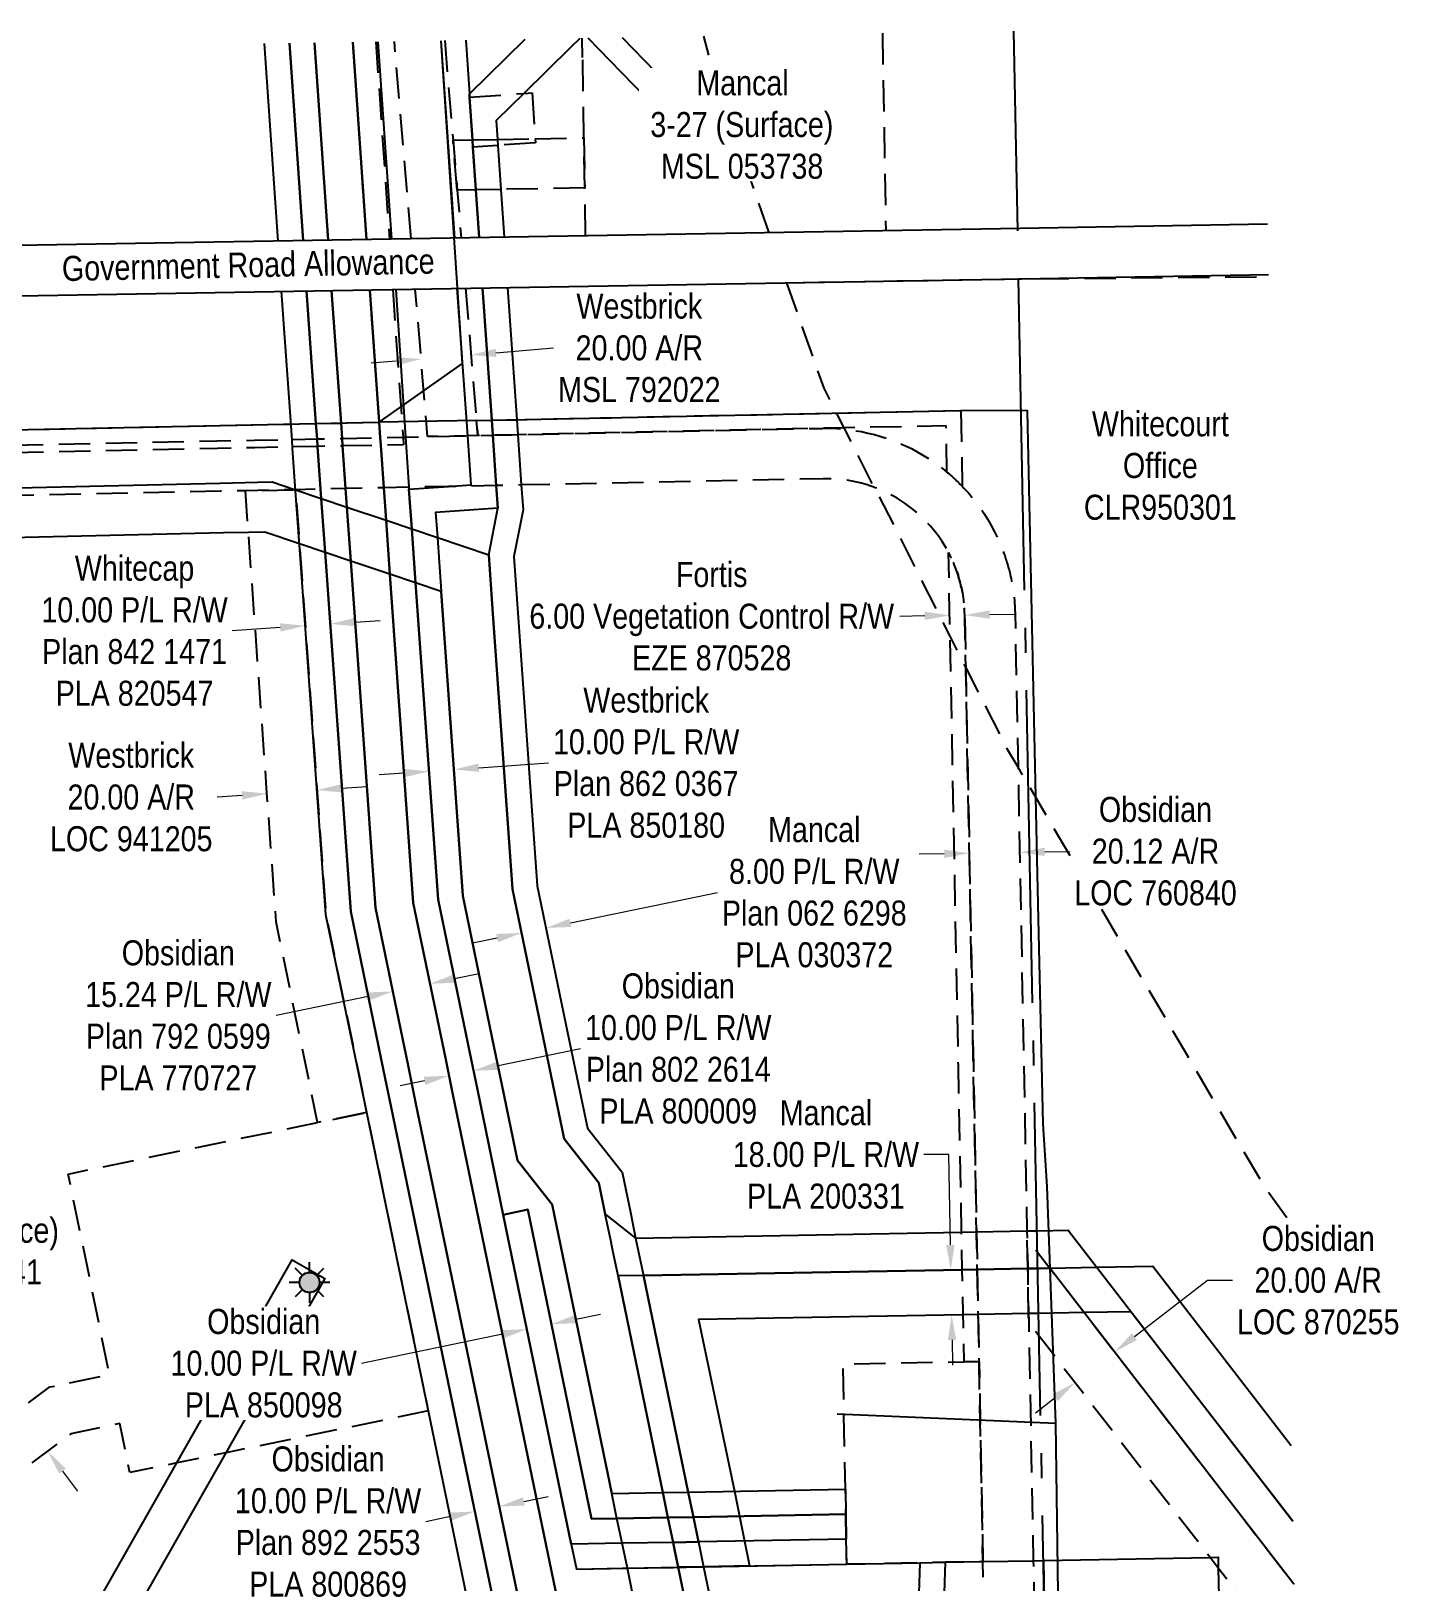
# Model space of a CAD drawing. Extents: x 583854 to 591751, y 5898015 to 5905299.
# Drawn here: x 588237 to 588785, y 5900444 to 5901064 of the extents above; entities that cross this region are included whole.
import ezdxf
from ezdxf.enums import TextEntityAlignment as Align

# ---------------------------------------------------------------- set-up
doc = ezdxf.new("R2010")
doc.units = 0
doc.header["$LTSCALE"] = 5
doc.header["$PDSIZE"] = 0.5
for name, pattern in [('foc-ACCESSROAD', [3.75, 2.5, -1.25]), ('foc-FLOWLINE', [3.75, 2.5, -1.25]), ('foc-QUARTERLINE', [33, 25, -3, 2, -3])]:
    doc.linetypes.add(name, pattern=pattern)
doc.layers.get('Defpoints').update_dxf_attribs({"color": 9})
for name, color, linetype in [('AS-POWER', 104, 'foc-POWER'), ('C-AR', 13, 'foc-ACCESSROAD'), ('C-RW', 13, 'Continuous'), ('F-AR', 190, 'foc-ACCESSROAD'), ('F-EZE', 190, 'foc-FLOWLINE'), ('F-RW', 190, 'Continuous'), ('F-WS', 190, 'foc-ACCESSROAD'), ('F-WS-S', 8, 'Continuous'), ('L-QSEC', 8, 'foc-QUARTERLINE'), ('L-ROAD-T', 7, 'Continuous'), ('L-SEC', 7, 'Continuous'), ('PLA', 7, 'Continuous')]:
    doc.layers.add(name, color=color, linetype=linetype)
for name, color, linetype, lineweight in [('C-AR-T', 13, 'Continuous', 9), ('C-RW-T', 13, 'Continuous', 9), ('F-AR-T', 190, 'Continuous', 9), ('F-EZE-T', 190, 'Continuous', 9), ('F-RW-T', 190, 'Continuous', 9), ('F-WS-T', 190, 'Continuous', 9)]:
    doc.layers.add(name, color=color, linetype=linetype, lineweight=lineweight)
doc.styles.add('175L', font='ARIALN.TTF', dxfattribs={"height": 20})
doc.styles.add('80CG', font='ARIALN.TTF', dxfattribs={"height": 10})
doc.styles.add('80L', font='ARIALN.TTF', dxfattribs={"height": 10})
doc.styles.add('foc-LtypeFont', font='ARIALN.TTF', dxfattribs={"height": 7.35})
doc.linetypes.add('foc-POWER', pattern='A,6,-1,["P",foc-LtypeFont,S=0.2,R=0,X=-0.625,Y=-0.75],-1.24,4', length=12.24)
doc.linetypes.add('foc-POWER-NOLINE', pattern='A,0,-4,["P",foc-LtypeFont,S=0.2,R=0,X=-0.625,Y=-0.75],-8.24', length=12.24)
doc.dimstyles.new('Compass 5 000', dxfattribs={"dimscale": 5, "dimtxt": 9, "dimasz": 2, "dimexe": 0.2, "dimexo": 0.0625, "dimgap": 0.5, "dimtad": 0, "dimtih": 1, "dimtoh": 1, "dimzin": 0, "dimdsep": 46, "dimtxsty": '80CG', "dimcen": 0.1, "dimse1": 1, "dimse2": 1, "dimclrd": 256, "dimclrt": 256, "dimaunit": 1, "dimadec": 4, "dimazin": 0, "dimtfac": 0.06, "dimtofl": 0, "dimtmove": 0, "dimatfit": 1, "dimfxl": 0.2, "dimtolj": 1, "dimtzin": 0, "dimlwd": -1, "dimarcsym": 0})

# ---------------------------------------------------------------- blocks, each defined once
blk = doc.blocks.new('*D424')
at = {"layer": 'C-AR-T', "transparency": 16777216}
for p, q in [((588601.96, 5900734.64), (588591.97, 5900734.45)), ((588642.09, 5900735.41), (588652.09, 5900735.61))]:
    blk.add_line(p, q, dxfattribs=at)
for points in [[(588601.93, 5900736.31), (588602, 5900732.98), (588611.96, 5900734.84)], [(588642.06, 5900737.08), (588642.12, 5900733.75), (588632.09, 5900735.22)]]:
    blk.add_solid(points, dxfattribs=at)
at = {"layer": 'Defpoints', "color": 0, "transparency": 16777216}
for p in [(588611.95, 5900735.6), (588611.96, 5900734.84), (588632.07, 5900735.98)]:
    blk.add_point(p, dxfattribs=at)
at = {"layer": 'C-AR-T', "transparency": 16777216, "insert": (588686.38, 5900735.61), "char_height": 10, "attachment_point": 5, "style": '80CG', "bg_fill": 3, "box_fill_scale": 1.1, "bg_fill_color": 256, "bg_fill_true_color": 13158600, "bg_fill_transparency": 0}
blk.add_mtext('\\A1;Obsidian\\P20.12 A/R\\PLOC 760840', dxfattribs=at)
blk = doc.blocks.new('*D425')
at = {"layer": 'C-AR-T', "transparency": 16777216}
for p, q in [((588677.96, 5900541.62), (588707.11, 5900564.13)), ((588707.11, 5900564.13), (588717.11, 5900564.13)), ((588646.29, 5900517.16), (588638.38, 5900511.05))]:
    blk.add_line(p, q, dxfattribs=at)
for points in [[(588676.94, 5900542.93), (588678.98, 5900540.3), (588670.04, 5900535.5)], [(588645.27, 5900518.48), (588647.31, 5900515.84), (588654.21, 5900523.27)]]:
    blk.add_solid(points, dxfattribs=at)
at = {"layer": 'Defpoints', "color": 0, "transparency": 16777216}
for p in [(588668.99, 5900536.87), (588670.04, 5900535.5), (588653.15, 5900524.64)]:
    blk.add_point(p, dxfattribs=at)
at = {"layer": 'C-AR-T', "transparency": 16777216, "insert": (588751.44, 5900564.13), "char_height": 10, "attachment_point": 5, "style": '80CG', "bg_fill": 3, "box_fill_scale": 1.1, "bg_fill_color": 256, "bg_fill_true_color": 13158600, "bg_fill_transparency": 0}
blk.add_mtext('\\A1;Obsidian\\P20.00 A/R\\PLOC 870255', dxfattribs=at)
blk = doc.blocks.new('*D434')
at = {"layer": 'C-RW-T', "transparency": 16777216}
for p, q in [((588406.17, 5900684.72), (588415.97, 5900686.74)), ((588371.68, 5900677.59), (588334.83, 5900669.97))]:
    blk.add_line(p, q, dxfattribs=at)
for points in [[(588405.83, 5900686.35), (588406.51, 5900683.08), (588396.38, 5900682.69)], [(588371.34, 5900679.22), (588372.01, 5900675.96), (588381.47, 5900679.61)]]:
    blk.add_solid(points, dxfattribs=at)
at = {"layer": 'Defpoints', "color": 0, "transparency": 16777216}
for p in [(588381.47, 5900679.61), (588397.13, 5900679.05), (588382.22, 5900675.97)]:
    blk.add_point(p, dxfattribs=at)
at = {"layer": 'C-RW-T', "transparency": 16777216, "insert": (588295.75, 5900669.97), "char_height": 10, "attachment_point": 5, "style": '80CG'}
blk.add_mtext('\\A1;Obsidian\\P15.24 P/L R/W\\PPlan 792 0599\\PPLA 770727', dxfattribs=at)
blk = doc.blocks.new('*D435')
at = {"layer": 'C-RW-T', "transparency": 16777216}
for p, q in [((588423.55, 5900649.94), (588456.52, 5900656.75)), ((588394.18, 5900643.88), (588384.39, 5900641.86))]:
    blk.add_line(p, q, dxfattribs=at)
for points in [[(588423.21, 5900651.58), (588423.89, 5900648.31), (588413.76, 5900647.92)], [(588393.85, 5900645.51), (588394.52, 5900642.25), (588403.98, 5900645.9)]]:
    blk.add_solid(points, dxfattribs=at)
at = {"layer": 'Defpoints', "color": 0, "transparency": 16777216}
for p in [(588399.41, 5900668.03), (588409.19, 5900670.05), (588413.76, 5900647.92)]:
    blk.add_point(p, dxfattribs=at)
at = {"layer": 'C-RW-T', "transparency": 16777216, "insert": (588495.61, 5900656.75), "char_height": 10, "attachment_point": 5, "style": '80CG'}
blk.add_mtext('\\A1;Obsidian\\P10.00 P/L R/W\\PPlan 802 2614\\PPLA 800009', dxfattribs=at)
blk = doc.blocks.new('*D437')
at = {"layer": 'C-RW-T', "transparency": 16777216}
for p, q in [((588433.82, 5900475.73), (588443.61, 5900477.76)), ((588404.51, 5900469.67), (588394.71, 5900467.64))]:
    blk.add_line(p, q, dxfattribs=at)
for points in [[(588433.48, 5900477.37), (588434.16, 5900474.1), (588424.03, 5900473.71)], [(588404.17, 5900471.3), (588404.84, 5900468.04), (588414.3, 5900471.69)]]:
    blk.add_solid(points, dxfattribs=at)
at = {"layer": 'Defpoints', "color": 0, "transparency": 16777216}
for p in [(588409.36, 5900495.55), (588419.09, 5900497.56), (588414.3, 5900471.69)]:
    blk.add_point(p, dxfattribs=at)
at = {"layer": 'C-RW-T', "transparency": 16777216, "insert": (588355.63, 5900467.64), "char_height": 10, "attachment_point": 5, "style": '80CG'}
blk.add_mtext('\\A1;Obsidian\\P10.00 P/L R/W\\PPlan 892 2553^JPLA 800869', dxfattribs=at)
blk = doc.blocks.new('*D439')
at = {"layer": 'C-RW-T', "transparency": 16777216}
for p, q in [((588454.67, 5900548.64), (588464.47, 5900550.66)), ((588425.3, 5900542.57), (588368.97, 5900530.94))]:
    blk.add_line(p, q, dxfattribs=at)
for points in [[(588454.34, 5900550.27), (588455.01, 5900547.01), (588444.88, 5900546.62)], [(588424.96, 5900544.21), (588425.64, 5900540.94), (588435.09, 5900544.6)]]:
    blk.add_solid(points, dxfattribs=at)
at = {"layer": 'Defpoints', "color": 0, "transparency": 16777216}
for p in [(588430.21, 5900568.23), (588440, 5900570.25), (588435.09, 5900544.6)]:
    blk.add_point(p, dxfattribs=at)
at = {"layer": 'C-RW-T', "transparency": 16777216, "insert": (588329.88, 5900530.94), "char_height": 10, "attachment_point": 5, "style": '80CG', "bg_fill": 3, "box_fill_scale": 1.1, "bg_fill_color": 256, "bg_fill_true_color": 13158600, "bg_fill_transparency": 0}
blk.add_mtext('\\A1;Obsidian\\P10.00 P/L R/W\\PPLA 850098', dxfattribs=at)
blk = doc.blocks.new('*D450')
at = {"layer": 'Defpoints', "color": 0, "transparency": 16777216}
for p in [(588351.16, 5900760.43), (588331.2, 5900759.01), (588331.22, 5900758.68)]:
    blk.add_point(p, dxfattribs=at)
at = {"layer": 'F-AR-T', "transparency": 16777216}
for p, q in [((588361.15, 5900760.81), (588371.13, 5900761.52)), ((588321.25, 5900757.97), (588311.27, 5900757.26))]:
    blk.add_line(p, q, dxfattribs=at)
for points in [[(588321.13, 5900759.63), (588321.37, 5900756.31), (588331.22, 5900758.68)], [(588361.04, 5900762.48), (588361.27, 5900759.15), (588351.18, 5900760.1)]]:
    blk.add_solid(points, dxfattribs=at)
at = {"layer": 'F-AR-T', "transparency": 16777216, "insert": (588276.94, 5900757.26), "char_height": 10, "attachment_point": 5, "style": '80CG'}
blk.add_mtext('\\A1;Westbrick\\P20.00 A/R\\PLOC 941205', dxfattribs=at)
blk = doc.blocks.new('*D451')
at = {"layer": 'Defpoints', "color": 0, "transparency": 16777216}
for p in [(588412.77, 5900934.04), (588413.88, 5900920.75), (588393.94, 5900919.07)]:
    blk.add_point(p, dxfattribs=at)
at = {"layer": 'F-AR-T', "transparency": 16777216}
for p, q in [((588422.73, 5900934.88), (588445.79, 5900936.82)), ((588382.86, 5900931.53), (588372.9, 5900930.69))]:
    blk.add_line(p, q, dxfattribs=at)
for points in [[(588382.72, 5900933.19), (588383, 5900929.87), (588392.83, 5900932.37)], [(588422.59, 5900936.54), (588422.87, 5900933.22), (588412.77, 5900934.04)]]:
    blk.add_solid(points, dxfattribs=at)
at = {"layer": 'F-AR-T', "transparency": 16777216, "insert": (588480.05, 5900936.82), "char_height": 10, "attachment_point": 5, "style": '80CG'}
blk.add_mtext('\\A1;Westbrick\\P20.00 A/R\\PMSL 792022', dxfattribs=at)
blk = doc.blocks.new('*D452')
at = {"layer": 'Defpoints', "color": 0, "transparency": 16777216}
for p in [(588231.52, 5900511.94), (588224.04, 5900506.37), (588235.99, 5900490.32)]:
    blk.add_point(p, dxfattribs=at)
at = {"layer": 'F-AR-T', "transparency": 16777216}
for p, q in [((588216.01, 5900532.77), (588206.01, 5900532.77)), ((588225.54, 5900519.96), (588216.01, 5900532.77)), ((588249.44, 5900487.87), (588255.41, 5900479.84))]:
    blk.add_line(p, q, dxfattribs=at)
for points in [[(588226.88, 5900520.95), (588224.21, 5900518.96), (588231.52, 5900511.94)], [(588250.77, 5900488.86), (588248.1, 5900486.87), (588243.47, 5900495.89)]]:
    blk.add_solid(points, dxfattribs=at)
at = {"layer": 'F-AR-T', "transparency": 16777216, "insert": (588172.51, 5900532.77), "char_height": 10, "attachment_point": 5, "style": '80CG'}
blk.add_mtext('\\A1;Westbrick\\P20.00 A/R\\PMSL 841941', dxfattribs=at)
blk = doc.blocks.new('*D459')
at = {"layer": 'Defpoints', "color": 0, "transparency": 16777216}
for p in [(588604.13, 5900829.94), (588604.77, 5900796.39), (588610.78, 5900796.5)]:
    blk.add_point(p, dxfattribs=at)
at = {"layer": 'F-EZE-T', "transparency": 16777216}
for p, q in [((588594.13, 5900829.75), (588584.13, 5900829.55)), ((588620.13, 5900830.25), (588630.13, 5900830.44))]:
    blk.add_line(p, q, dxfattribs=at)
for points in [[(588594.1, 5900831.41), (588594.16, 5900828.08), (588604.13, 5900829.94)], [(588620.1, 5900831.91), (588620.16, 5900828.58), (588610.13, 5900830.05)]]:
    blk.add_solid(points, dxfattribs=at)
at = {"layer": 'F-EZE-T', "transparency": 16777216, "insert": (588508.98, 5900829.55), "char_height": 10, "attachment_point": 5, "style": '80CG'}
blk.add_mtext('\\A1;Fortis\\P6.00 Vegetation Control R/W\\PEZE 870528', dxfattribs=at)
blk = doc.blocks.new('*D480')
at = {"layer": 'Defpoints', "color": 0, "transparency": 16777216}
for p in [(588591.72, 5900568.05), (588604.56, 5900568.28), (588592.05, 5900550.04)]:
    blk.add_point(p, dxfattribs=at)
at = {"layer": 'F-RW-T', "transparency": 16777216}
for p, q in [((588603.73, 5900614.4), (588593.73, 5900614.4)), ((588604.38, 5900578.28), (588603.73, 5900614.4)), ((588605.06, 5900540.28), (588605.24, 5900530.28))]:
    blk.add_line(p, q, dxfattribs=at)
for points in [[(588606.05, 5900578.31), (588602.71, 5900578.25), (588604.56, 5900568.28)], [(588606.73, 5900540.31), (588603.4, 5900540.25), (588604.88, 5900550.28)]]:
    blk.add_solid(points, dxfattribs=at)
at = {"layer": 'F-RW-T', "transparency": 16777216, "insert": (588554.64, 5900614.4), "char_height": 10, "attachment_point": 5, "style": '80CG'}
blk.add_mtext('\\A1;Mancal\\P18.00 P/L R/W\\PPLA 200331', dxfattribs=at)
blk = doc.blocks.new('*D481')
at = {"layer": 'Defpoints', "color": 0, "transparency": 16777216}
for p in [(588346.5, 5900825.81), (588347.31, 5900814.33), (588357.28, 5900815.04)]:
    blk.add_point(p, dxfattribs=at)
at = {"layer": 'F-RW-T', "transparency": 16777216}
for p, q in [((588366.44, 5900827.23), (588376.41, 5900827.94)), ((588336.52, 5900825.1), (588317.34, 5900823.73))]:
    blk.add_line(p, q, dxfattribs=at)
for points in [[(588366.32, 5900828.89), (588366.56, 5900825.57), (588356.47, 5900826.52)], [(588336.4, 5900826.76), (588336.64, 5900823.44), (588346.5, 5900825.81)]]:
    blk.add_solid(points, dxfattribs=at)
at = {"layer": 'F-RW-T', "transparency": 16777216, "insert": (588278.26, 5900823.73), "char_height": 10, "attachment_point": 5, "style": '80CG'}
blk.add_mtext('\\A1;Whitecap\\P10.00 P/L R/W\\PPlan 842 1471\\PPLA 820547', dxfattribs=at)
blk = doc.blocks.new('*D482')
at = {"layer": 'Defpoints', "color": 0, "transparency": 16777216}
for p in [(588442.71, 5900704.99), (588433.41, 5900700.98), (588443.13, 5900702.99)]:
    blk.add_point(p, dxfattribs=at)
at = {"layer": 'F-RW-T', "transparency": 16777216}
for p, q in [((588452.5, 5900707.03), (588511.24, 5900719.21)), ((588423.21, 5900700.95), (588413.42, 5900698.91))]:
    blk.add_line(p, q, dxfattribs=at)
for points in [[(588452.17, 5900708.66), (588452.84, 5900705.39), (588442.71, 5900704.99)], [(588422.87, 5900702.58), (588423.55, 5900699.31), (588433, 5900702.98)]]:
    blk.add_solid(points, dxfattribs=at)
at = {"layer": 'F-RW-T', "transparency": 16777216, "insert": (588549.98, 5900719.21), "char_height": 10, "attachment_point": 5, "style": '80CG'}
blk.add_mtext('\\A1;Mancal\\P8.00 P/L R/W\\PPlan 062 6298\\PPLA 030372', dxfattribs=at)
blk = doc.blocks.new('*D483')
at = {"layer": 'Defpoints', "color": 0, "transparency": 16777216}
for p in [(588405.93, 5900768.31), (588396.66, 5900757.86), (588406.63, 5900758.57)]:
    blk.add_point(p, dxfattribs=at)
at = {"layer": 'F-RW-T', "transparency": 16777216}
for p, q in [((588385.99, 5900766.89), (588376.02, 5900766.17)), ((588415.91, 5900769.02), (588443.7, 5900771.01))]:
    blk.add_line(p, q, dxfattribs=at)
for points in [[(588385.87, 5900768.55), (588386.11, 5900765.22), (588395.96, 5900767.6)], [(588415.79, 5900770.69), (588416.03, 5900767.36), (588405.93, 5900768.31)]]:
    blk.add_solid(points, dxfattribs=at)
at = {"layer": 'F-RW-T', "transparency": 16777216, "insert": (588482.78, 5900771.01), "char_height": 10, "attachment_point": 5, "style": '80CG'}
blk.add_mtext('\\A1;Westbrick\\P10.00 P/L R/W\\PPlan 862 0367\\PPLA 850180', dxfattribs=at)
blk = doc.blocks.new('GAS')
h = blk.add_hatch(color=255)
h.dxf.hatch_style = 1
edge = h.paths.add_edge_path()
edge.add_arc((0, 0), 0.9, 0, 360)
for p, q in [((0, 0.81), (0, 1.62)), ((-0.81, 0), (-1.62, 0)), ((-0.57, 0.57), (-1.14, 1.14)), ((0.57, 0.57), (1.14, 1.14)), ((1.62, 0), (0.81, 0)), ((-0.57, -0.57), (-1.14, -1.14)), ((0, -0.81), (0, -1.62)), ((1.14, -1.14), (0.57, -0.57))]:
    blk.add_line(p, q)
blk.add_circle((0, 0), 0.8)

msp = doc.modelspace()

# ---------------------------------------------------------------- linework, layer by layer
at = {"layer": 'AS-POWER', "flags": 128}
for points in [[(588414.97, 5900907.827), (588376.033, 5900907.111), (588409.399, 5900930.675), (588400.81, 5901059.663)], [(588647.644, 5900429.398), (588646.526, 5900507.016), (588643.066, 5900601.595), (588641.495, 5900626.713), (588639.411, 5900720.365), (588635.242, 5900911.746), (588608.556, 5900911.862)], [(588559.195, 5900510.784), (588646.526, 5900507.016)]]:
    msp.add_lwpolyline(points, dxfattribs=at)
at = {"layer": 'AS-POWER', "linetype": 'foc-POWER-NOLINE', "flags": 128}
for points in [[(588414.97, 5900907.827), (588608.556, 5900911.862)], [(587830.988, 5900895.752), (588038.039, 5900900.067), (588376.033, 5900907.111)]]:
    msp.add_lwpolyline(points, dxfattribs=at)
at = {"layer": 'C-AR', "flags": 128}
msp.add_lwpolyline([(588604.47, 5900885.956), (588604.951, 5900885.523), (588605.441, 5900885.078), (588605.992, 5900884.576), (588606.386, 5900884.207), (588606.845, 5900883.772), (588607.317, 5900883.321), (588607.877, 5900882.783), (588608.235, 5900882.431), (588608.686, 5900881.981), (588609.139, 5900881.526), (588609.824, 5900880.812), (588611.597, 5900878.853), (588613.3, 5900876.833), (588614.932, 5900874.755), (588616.49, 5900872.621), (588617.973, 5900870.435), (588619.378, 5900868.197), (588620.704, 5900865.913), (588621.95, 5900863.582), (588623.113, 5900861.21), (588623.468, 5900860.432), (588623.724, 5900859.848), (588623.987, 5900859.245), (588624.216, 5900858.716), (588624.497, 5900858.031), (588624.746, 5900857.422), (588624.992, 5900856.815), (588625.209, 5900856.277), (588625.468, 5900855.594), (588625.651, 5900855.104), (588625.919, 5900854.361), (588626.116, 5900853.806), (588626.346, 5900853.119), (588626.539, 5900852.539), (588626.753, 5900851.871), (588626.933, 5900851.302), (588627.137, 5900850.614), (588627.335, 5900849.944), (588627.501, 5900849.353), (588627.663, 5900848.77), (588627.84, 5900848.084), (588628.098, 5900847.065), (588628.304, 5900846.215), (588628.455, 5900845.529), (588628.653, 5900844.62), (588628.856, 5900843.639), (588628.981, 5900842.956), (588629.099, 5900842.308), (588629.21, 5900841.686), (588629.317, 5900841.045), (588629.418, 5900840.365), (588629.512, 5900839.716), (588629.614, 5900839.001), (588629.688, 5900838.437), (588629.764, 5900837.762), (588629.835, 5900837.108), (588629.958, 5900835.943), (588630.013, 5900835.146), (588630.054, 5900834.49), (588630.094, 5900833.834), (588630.127, 5900833.266), (588630.162, 5900832.522), (588630.194, 5900831.867), (588630.224, 5900831.211), (588630.255, 5900830.556), (588631.435, 5900769.233), (588633.716, 5900650.642), (588635.002, 5900583.847), (588635.06, 5900580.804), (588635.29, 5900568.837), (588635.706, 5900547.231), (588637.537, 5900452.044), (588637.845, 5900436.066), (588617.72, 5900435.608), (588617.411, 5900451.679), (588615.871, 5900531.699), (588615.164, 5900568.475), (588614.875, 5900583.485), (588613.59, 5900650.255), (588610.53, 5900809.253), (588610.127, 5900830.23), (588610.08, 5900831.128), (588610.038, 5900831.975), (588609.992, 5900832.568), (588609.937, 5900833.288), (588609.878, 5900834.021), (588609.805, 5900834.733), (588609.729, 5900835.452), (588609.663, 5900836.066), (588609.524, 5900837.131), (588609.41, 5900837.985), (588609.259, 5900838.92), (588609.062, 5900839.879), (588608.832, 5900840.907), (588608.636, 5900841.758), (588608.379, 5900842.78), (588608.19, 5900843.515), (588608.005, 5900844.182), (588607.698, 5900845.264), (588607.464, 5900846.041), (588607.111, 5900847.18), (588606.853, 5900847.864), (588606.448, 5900848.914), (588606.152, 5900849.649), (588605.717, 5900850.697), (588605.401, 5900851.424), (588604.924, 5900852.49), (588604.619, 5900853.145), (588604.111, 5900854.204), (588603.683, 5900855.047), (588603.12, 5900856.113), (588602.147, 5900857.79), (588601.116, 5900859.431), (588600.027, 5900861.036), (588598.884, 5900862.602), (588597.687, 5900864.127), (588596.437, 5900865.609), (588595.136, 5900867.046), (588593.786, 5900868.437), (588592.388, 5900869.78), (588590.943, 5900871.074), (588589.455, 5900872.316), (588587.924, 5900873.506), (588586.353, 5900874.641), (588584.742, 5900875.72), (588583.095, 5900876.743), (588581.414, 5900877.708), (588579.699, 5900878.613), (588577.954, 5900879.458), (588576.181, 5900880.241), (588574.325, 5900880.982), (588573.821, 5900881.17), (588572.558, 5900881.62), (588570.712, 5900882.213), (588568.846, 5900882.742), (588566.964, 5900883.205), (588565.067, 5900883.602), (588563.156, 5900883.932), (588561.235, 5900884.196), (588559.307, 5900884.393), (588557.372, 5900884.521), (588553.495, 5900884.576), (588432.872, 5900882.059), (588422.861, 5900881.85), (588403.771, 5900881.453), (588387.886, 5900881.122), (588377.882, 5900880.913), (588362.638, 5900880.595), (588352.635, 5900880.386), (588342.629, 5900880.178), (588327.603, 5900879.865), (588322.595, 5900879.761), (588312.58, 5900879.552), (588187.368, 5900876.946), (587931.356, 5900871.607), (587911.359, 5900871.191), (587901.372, 5900870.983), (587881.366, 5900870.566), (587831.483, 5900869.528), (587831.442, 5900871.67), (587831.16, 5900886.605), (587831.103, 5900889.654), (588186.949, 5900897.071), (588311.148, 5900899.656), (588326.171, 5900899.969), (588341.213, 5900900.283), (588351.217, 5900900.491), (588361.219, 5900900.7), (588376.463, 5900901.017), (588385.62, 5900901.208), (588386.572, 5900901.228), (588395.429, 5900901.412), (588411.435, 5900901.747), (588415.474, 5900901.831), (588421.445, 5900901.956), (588431.457, 5900902.164), (588553.077, 5900904.7), (588555.718, 5900904.731), (588557.016, 5900904.725), (588558.358, 5900904.716), (588558.98, 5900904.701), (588560.996, 5900904.452), (588562.262, 5900904.325), (588563.624, 5900904.184), (588566.242, 5900903.825), (588568.845, 5900903.374), (588571.431, 5900902.833), (588573.997, 5900902.202), (588576.539, 5900901.482), (588579.054, 5900900.673), (588581.539, 5900899.777), (588583.992, 5900898.795), (588586.409, 5900897.727), (588588.787, 5900896.575), (588591.123, 5900895.342), (588593.415, 5900894.027), (588595.66, 5900892.633), (588597.854, 5900891.162), (588599.996, 5900889.614), (588602.082, 5900887.994), (588603.024, 5900887.213), (588603.514, 5900886.793), (588604.054, 5900886.329), (588604.47, 5900885.956)], close=True, dxfattribs=at)
msp.add_lwpolyline([(588743.013, 5900376.685), (588739.633, 5900316.378), (588734.534, 5900225.226), (588733.69, 5900210.202), (588733.606, 5900208.781), (588732.883, 5900196.042), (588732.042, 5900181.031), (588731.502, 5900171.944), (588729.933, 5900161.032), (588709.298, 5900017.566), (588708.034, 5900008.777), (588706.533, 5899998.339), (588706.279, 5899996.574), (588704.306, 5899998.48), (588688.523, 5900013.724), (588689.341, 5900019.401), (588689.672, 5900021.705), (588690.28, 5900025.925), (588691.509, 5900034.465), (588697.233, 5900074.253), (588709.662, 5900160.657), (588711.587, 5900173.97), (588711.983, 5900180.674), (588712.822, 5900195.573), (588713.616, 5900209.847), (588714.459, 5900224.871), (588716.5, 5900261.116), (588719.566, 5900315.921), (588719.85, 5900320.995), (588725.98, 5900430.334), (588720.106, 5900437.941), (588711.475, 5900449.117), (588708.205, 5900453.352), (588639.859, 5900541.855), (588635.706, 5900547.231), (588635.29, 5900568.837), (588635.06, 5900580.804), (588639.208, 5900575.434), (588644.176, 5900568.999), (588741.725, 5900442.684)], dxfattribs=at)
at = {"layer": 'C-RW'}
for points in [[(588345.67, 5900979.749), (588340.252, 5901058.642)], [(588350.238, 5901058.81), (588355.659, 5900979.917)], [(588355.659, 5900979.917), (588350.238, 5901058.81)], [(588365.548, 5901059.068), (588370.979, 5900980.174)], [(588370.979, 5900980.174), (588365.548, 5901059.068)], [(588375.493, 5901059.236), (588380.926, 5900980.341)], [(588357.044, 5900959.83), (588360.789, 5900906.794), (588361.219, 5900900.701), (588361.434, 5900897.657), (588362.638, 5900880.595), (588363.157, 5900873.253), (588364.688, 5900851.66), (588374.576, 5900712.965), (588387.588, 5900649.998), (588390.625, 5900635.302), (588433.412, 5900428.253), (588440.401, 5900394.433), (588430.71, 5900392.383), (588423.326, 5900428.064), (588380.861, 5900633.285), (588377.82, 5900647.981), (588364.655, 5900711.605), (588354.427, 5900855.122), (588352.894, 5900876.714), (588352.635, 5900880.386), (588351.432, 5900897.449), (588351.217, 5900900.493), (588350.788, 5900906.585), (588347.043, 5900959.662)], [(588433.412, 5900428.253), (588390.625, 5900635.302), (588387.588, 5900649.998), (588374.576, 5900712.965), (588364.688, 5900851.66), (588363.157, 5900873.253), (588362.638, 5900880.595), (588361.434, 5900897.657), (588361.219, 5900900.701), (588360.789, 5900906.794), (588357.044, 5900959.83)], [(588448.883, 5900428.542), (588405.533, 5900638.381), (588402.497, 5900653.078), (588389.698, 5900715.038), (588380.328, 5900846.383), (588378.798, 5900867.977), (588377.882, 5900880.913), (588376.678, 5900897.975), (588376.463, 5900901.019), (588376.033, 5900907.111), (588372.291, 5900960.086)], [(588372.291, 5900960.086), (588376.033, 5900907.111), (588376.463, 5900901.019), (588376.678, 5900897.975), (588377.882, 5900880.913), (588378.798, 5900867.977), (588380.328, 5900846.383), (588389.698, 5900715.038), (588402.497, 5900653.078), (588405.533, 5900638.381), (588448.883, 5900428.542)], [(588382.715, 5900960.261), (588386.572, 5900901.229), (588387.886, 5900881.121), (588387.936, 5900880.354), (588389.059, 5900864.515), (588390.588, 5900842.923), (588399.62, 5900716.399), (588412.276, 5900655.098), (588415.31, 5900640.4), (588425.64, 5900590.369), (588452.852, 5900458.618), (588454.918, 5900448.657), (588475.257, 5900449.05), (588495.601, 5900449.448), (588505.687, 5900449.648), (588562.964, 5900450.696), (588592.301, 5900451.221), (588602.304, 5900451.405), (588617.411, 5900451.679), (588637.538, 5900452.044), (588641.598, 5900452.118), (588641.907, 5900436.159)], [(588591.832, 5900435.018), (588592.301, 5900451.221), (588602.304, 5900451.405), (588601.824, 5900435.246)]]:
    msp.add_lwpolyline(points, dxfattribs=at)
msp.add_lwpolyline([(588435.427, 5900592.391), (588460.95, 5900468.772), (588471.12, 5900468.961), (588491.457, 5900469.338), (588501.636, 5900469.506), (588562.581, 5900470.637), (588562.743, 5900460.654), (588503.706, 5900459.573), (588493.519, 5900459.379), (588473.187, 5900458.997), (588452.852, 5900458.618), (588425.64, 5900590.369), (588435.427, 5900592.391)], close=True, dxfattribs=at)
at = {"layer": 'F-AR'}
msp.add_lwpolyline([(588457.918, 5901020.773), (588458.253, 5901000.777), (588424.689, 5901000.212), (588414.689, 5901000.043), (588407.237, 5900999.918), (588405.568, 5901019.895), (588413.352, 5901020.025), (588423.346, 5901020.193), (588438.391, 5901020.446), (588457.918, 5901020.773)], close=True, dxfattribs=at)
at = {"layer": 'F-AR', "flags": 128}
msp.add_lwpolyline([(588371.045, 5900631.258), (588351.45, 5900627.211), (588348.414, 5900641.908), (588334.868, 5900707.498), (588331.064, 5900760.895), (588323.782, 5900863.106), (588322.595, 5900879.761), (588327.603, 5900879.865), (588342.629, 5900880.178), (588344.164, 5900858.584), (588354.732, 5900710.245), (588368.01, 5900645.955), (588371.045, 5900631.258)], close=True, dxfattribs=at)
at = {"layer": 'F-EZE', "flags": 128}
for points in [[(588370.979, 5900980.174), (588365.548, 5901059.068)], [(588374.708, 5901059.223), (588380.138, 5900980.328)], [(588381.451, 5900960.24), (588385.62, 5900901.209), (588385.835, 5900898.166), (588376.678, 5900897.975), (588361.434, 5900897.657), (588351.432, 5900897.449), (588341.427, 5900897.24), (588326.388, 5900896.927), (588311.364, 5900896.613), (588187.013, 5900894.022), (587832.177, 5900886.626), (587832.177, 5900886.626), (587832.01, 5900895.774), (588186.822, 5900903.168), (588310.713, 5900905.75), (588325.737, 5900906.063), (588340.784, 5900906.377), (588350.788, 5900906.585), (588360.789, 5900906.794), (588376.033, 5900907.111), (588372.291, 5900960.086)]]:
    msp.add_lwpolyline(points, dxfattribs=at)
for points in [[(588608.556, 5900911.862), (588609.14, 5900881.528), (588608.683, 5900881.971), (588608.228, 5900882.409), (588607.868, 5900882.754), (588607.305, 5900883.286), (588606.832, 5900883.732), (588606.372, 5900884.163), (588605.977, 5900884.532), (588605.428, 5900885.038), (588604.94, 5900885.487), (588604.46, 5900885.926), (588604.046, 5900886.304), (588603.511, 5900886.782), (588603.025, 5900887.217), (588602.671, 5900905.735), (588561.951, 5900904.886), (588558.979, 5900904.762), (588558.357, 5900904.764), (588557.016, 5900904.754), (588555.718, 5900904.744), (588553.077, 5900904.7), (588431.457, 5900902.165), (588421.445, 5900901.956), (588415.474, 5900901.833), (588414.97, 5900907.827), (588421.023, 5900907.953), (588431.035, 5900908.162), (588468.797, 5900908.948), (588558.923, 5900910.826), (588601.58, 5900911.716), (588608.556, 5900911.862)], [(588615.164, 5900568.475), (588615.871, 5900531.699), (588609.869, 5900531.592), (588609.162, 5900568.367), (588608.873, 5900583.377), (588607.589, 5900650.14), (588604.291, 5900821.561), (588603.664, 5900855.099), (588604.093, 5900854.183), (588604.585, 5900853.106), (588604.884, 5900852.443), (588605.356, 5900851.371), (588605.672, 5900850.645), (588606.115, 5900849.604), (588606.419, 5900848.879), (588606.841, 5900847.849), (588607.108, 5900847.19), (588607.44, 5900846.024), (588607.66, 5900845.237), (588607.956, 5900844.148), (588608.136, 5900843.477), (588608.325, 5900842.743), (588608.586, 5900841.724), (588608.792, 5900840.88), (588609.038, 5900839.862), (588609.271, 5900838.861), (588609.387, 5900837.979), (588609.487, 5900837.123), (588609.609, 5900836.053), (588609.672, 5900835.439), (588609.745, 5900834.719), (588609.816, 5900834.007), (588609.882, 5900833.275), (588609.945, 5900832.557), (588609.996, 5900831.965), (588610.058, 5900831.122), (588610.128, 5900830.2), (588610.53, 5900809.253), (588613.59, 5900650.255), (588614.875, 5900583.485), (588615.164, 5900568.475)]]:
    msp.add_lwpolyline(points, close=True, dxfattribs=at)
at = {"layer": 'F-RW'}
for points in [[(588335.662, 5900979.582), (588330.244, 5901058.473)], [(588340.252, 5901058.642), (588345.67, 5900979.749)], [(588406.236, 5900980.766), (588400.864, 5901059.664)], [(588410.688, 5901059.829), (588412.122, 5901038.403), (588412.208, 5901037.11), (588413.352, 5901020.025), (588413.544, 5901017.145), (588414.689, 5901000.043), (588415.967, 5900980.929)], [(588415.967, 5900980.929), (588414.689, 5901000.043), (588413.544, 5901017.145), (588413.352, 5901020.025), (588412.208, 5901037.11), (588412.122, 5901038.403), (588434.403, 5901060.229)], [(588456.285, 5901060.598), (588452.682, 5901057.065), (588433.81, 5901038.556), (588422.835, 5901027.793), (588423.346, 5901020.193), (588423.506, 5901017.812), (588424.689, 5901000.212), (588425.974, 5900981.097)], [(588473.235, 5901060.884), (588512.818, 5901020.132), (588505.662, 5901013.17), (588468.325, 5901051.622), (588459.556, 5901060.653)], [(588347.043, 5900959.662), (588350.788, 5900906.585), (588351.217, 5900900.493), (588351.432, 5900897.449), (588352.635, 5900880.386), (588352.894, 5900876.714), (588354.427, 5900855.122), (588364.655, 5900711.605), (588377.82, 5900647.981), (588380.861, 5900633.285), (588423.326, 5900428.064), (588430.71, 5900392.383), (588420.922, 5900390.357), (588413.538, 5900426.038), (588371.073, 5900631.259), (588368.032, 5900645.955), (588354.732, 5900710.231), (588344.457, 5900854.412), (588342.924, 5900876.007), (588342.665, 5900879.682), (588341.461, 5900896.745), (588341.247, 5900899.789), (588340.817, 5900905.882), (588337.035, 5900959.494)], [(588417.298, 5900960.841), (588421.023, 5900907.953), (588421.445, 5900901.956), (588422.861, 5900881.85), (588423.498, 5900872.803), (588398.61, 5900871.076), (588399.32, 5900861.053), (588400.851, 5900839.461), (588409.542, 5900717.761), (588422.062, 5900657.119), (588425.096, 5900642.422), (588431.382, 5900611.979), (588445.214, 5900594.411), (588469.066, 5900478.925), (588489.4, 5900479.304), (588499.574, 5900479.491), (588562.398, 5900480.643), (588562.581, 5900470.637), (588501.636, 5900469.506), (588491.457, 5900469.338), (588471.12, 5900468.961), (588460.95, 5900468.772), (588435.427, 5900592.391), (588425.64, 5900590.369), (588415.31, 5900640.4), (588412.276, 5900655.098), (588399.62, 5900716.399), (588390.588, 5900842.923), (588389.059, 5900864.515), (588387.936, 5900880.354), (588403.772, 5900881.452), (588412.819, 5900882.08), (588411.435, 5900901.748), (588407.288, 5900960.673)], [(588499.709, 5900429.494), (588495.601, 5900449.448), (588493.519, 5900459.379), (588491.457, 5900469.338), (588489.4, 5900479.304), (588471.547, 5900565.894), (588469.458, 5900575.979), (588468.474, 5900580.729), (588466.444, 5900590.597), (588463.847, 5900603.078), (588449.994, 5900620.644), (588444.665, 5900646.464), (588441.631, 5900661.161), (588429.389, 5900720.481), (588421.369, 5900832.538), (588419.85, 5900854.13), (588423.498, 5900872.803), (588422.861, 5900881.85), (588421.445, 5900901.956), (588421.023, 5900907.953), (588417.298, 5900960.841)], [(588427.314, 5900961.009), (588431.035, 5900908.162), (588431.457, 5900902.164), (588432.872, 5900882.059), (588433.569, 5900872.16), (588429.901, 5900853.525), (588439.223, 5900721.811), (588451.391, 5900663.177), (588454.44, 5900648.483), (588459.32, 5900624.966), (588473.144, 5900607.419), (588476.6, 5900590.692), (588478.522, 5900581.031), (588481.686, 5900566.076), (588499.574, 5900479.491), (588501.636, 5900469.506), (588503.706, 5900459.573), (588505.687, 5900449.648), (588509.825, 5900429.683)], [(587931.304, 5900873.984), (588312.346, 5900882.828), (588327.367, 5900883.177), (588333.325, 5900883.316), (588342.629, 5900880.178), (588352.894, 5900876.714), (588363.157, 5900873.253), (588378.797, 5900867.977), (588389.059, 5900864.515), (588399.32, 5900861.053), (588419.85, 5900854.13), (588421.369, 5900832.538), (588429.389, 5900720.481), (588441.631, 5900661.161), (588444.665, 5900646.464), (588449.994, 5900620.644), (588463.847, 5900603.078), (588466.434, 5900590.605), (588478.496, 5900581.031), (588608.873, 5900583.377), (588614.875, 5900583.485), (588635.002, 5900583.847), (588639.043, 5900583.92), (588639.383, 5900583.926), (588651.443, 5900584.143), (588741.233, 5900467.875)], [(588479.377, 5900429.114), (588475.257, 5900449.05), (588473.187, 5900458.997), (588471.12, 5900468.961), (588469.066, 5900478.926), (588445.214, 5900594.411), (588431.382, 5900611.979), (588425.096, 5900642.422), (588422.062, 5900657.119), (588409.542, 5900717.762), (588400.851, 5900839.462), (588390.588, 5900842.923), (588380.328, 5900846.383), (588364.688, 5900851.66), (588354.427, 5900855.122), (588344.164, 5900858.584), (588330.312, 5900863.258), (588323.782, 5900863.106), (588313.768, 5900862.873), (587961.846, 5900854.691)], [(588741.725, 5900442.684), (588644.176, 5900568.999), (588639.674, 5900568.916), (588639.334, 5900568.91), (588635.29, 5900568.837), (588615.164, 5900568.475), (588609.162, 5900568.367), (588481.686, 5900566.076), (588471.547, 5900565.894), (588489.4, 5900479.304), (588491.457, 5900469.338), (588493.519, 5900459.378), (588495.601, 5900449.448), (588499.709, 5900429.494)], [(588741.233, 5900467.874), (588676.591, 5900551.579), (588657.891, 5900551.24), (588639.683, 5900550.909), (588635.637, 5900550.836), (588615.51, 5900550.47), (588609.508, 5900550.362), (588503.716, 5900548.442), (588518.072, 5900479.83), (588520.078, 5900469.848), (588522.075, 5900459.909), (588524.07, 5900449.985), (588505.687, 5900449.642), (588495.601, 5900449.448), (588494.151, 5900456.36), (588493.519, 5900459.378), (588503.706, 5900459.573), (588501.639, 5900469.507), (588499.574, 5900479.491), (588481.686, 5900566.076), (588609.162, 5900568.367), (588615.164, 5900568.475), (588635.29, 5900568.837), (588639.334, 5900568.91), (588639.674, 5900568.916), (588644.178, 5900568.997), (588662.88, 5900569.333), (588685.306, 5900569.736), (588740.643, 5900498.081)]]:
    msp.add_lwpolyline(points, dxfattribs=at)
for points in [[(588274.756, 5900405.278), (588277.511, 5900258.47), (588262.522, 5900258.199), (588259.774, 5900404.721), (588259.56, 5900416.116), (588259.4, 5900425.004), (588259.345, 5900428.047), (588295.211, 5900491.171), (588341.309, 5900572.309), (588354.344, 5900564.904), (588314.743, 5900495.206), (588275.021, 5900425.296), (588274.406, 5900424.213), (588274.547, 5900416.387), (588274.756, 5900405.278)], [(588454.918, 5900448.657), (588473.374, 5900449.004), (588493.71, 5900449.385), (588503.889, 5900449.579), (588562.965, 5900450.661), (588562.743, 5900460.654), (588503.706, 5900459.573), (588493.519, 5900459.379), (588473.187, 5900458.997), (588452.852, 5900458.618)]]:
    msp.add_lwpolyline(points, close=True, dxfattribs=at)
at = {"layer": 'F-WS', "flags": 128}
for points in [[(588388.782, 5900980.473), (588382.151, 5901059.348)], [(588402.25, 5901059.687), (588405.568, 5901019.895), (588407.237, 5900999.918), (588408.834, 5900980.809)], [(588531.987, 5900982.875), (588509.659, 5901046.277), (588505.877, 5901061.434)], [(588738.866, 5900589.126), (588729.747, 5900601.873), (588635.587, 5900762.164), (588631.434, 5900769.233), (588627.25, 5900776.358), (588610.53, 5900809.253), (588604.29, 5900821.561), (588574.269, 5900881.001), (588573.821, 5900881.175), (588562.26, 5900904.333), (588561.951, 5900904.886), (588558.923, 5900910.826), (588553.882, 5900920.719), (588539.031, 5900962.883), (588631.666, 5900964.436), (588731.523, 5900965.331)], [(588410.523, 5900960.727), (588414.97, 5900907.827), (588415.474, 5900901.833), (588411.435, 5900901.748), (588395.429, 5900901.415), (588390.471, 5900960.391)]]:
    msp.add_lwpolyline(points, dxfattribs=at)
at = {"layer": 'F-WS'}
for points in [[(588458.573, 5900981.644), (588458.253, 5901000.777), (588457.918, 5901020.773), (588457.383, 5901052.914), (588457.254, 5901060.614)], [(588577.238, 5901062.637), (588578.561, 5900983.657)]]:
    msp.add_lwpolyline(points, dxfattribs=at)
msp.add_lwpolyline([(588423.506, 5901017.812), (588413.544, 5901017.145), (588413.352, 5901020.025), (588412.208, 5901037.11), (588433.81, 5901038.556), (588437.164, 5901038.78), (588438.391, 5901020.446), (588438.5, 5901018.815), (588423.506, 5901017.812)], close=True, dxfattribs=at)
at = {"layer": 'F-WS', "flags": 128}
for points in [[(588395.691, 5900511.924), (588314.743, 5900495.206), (588295.211, 5900491.171), (588276.355, 5900487.278), (588272.315, 5900506.84), (588252.752, 5900502.801), (588212.695, 5900472.977), (588213.607, 5900424.148), (588193.601, 5900423.775), (588192.498, 5900482.886), (588244.361, 5900521.5), (588268.269, 5900526.436), (588260.972, 5900561.765), (588251.71, 5900606.613), (588351.45, 5900627.211), (588371.045, 5900631.258), (588384.822, 5900564.548), (588395.691, 5900511.924)], [(588609.869, 5900531.592), (588615.871, 5900531.699), (588617.411, 5900451.679), (588602.304, 5900451.405), (588592.301, 5900451.221), (588562.964, 5900450.696), (588562.743, 5900460.654), (588562.581, 5900470.637), (588562.398, 5900480.643), (588561.483, 5900530.72), (588609.869, 5900531.592)]]:
    msp.add_lwpolyline(points, close=True, dxfattribs=at)
at = {"layer": 'L-QSEC'}
for p, q in [((588631.304, 5900983.623), (588629.798, 5901063.523)), ((588662.863, 5899355.282), (588631.666, 5900964.437))]:
    msp.add_line(p, q, dxfattribs=at)
at = {"layer": 'L-SEC'}
for p, q in [((588632.341, 5900984.559), (588231.482, 5900977.834)), ((588731.113, 5900986.352), (588632.341, 5900984.559)), ((588231.86, 5900957.73), (588632.72, 5900964.455)), ((588632.72, 5900964.455), (588731.505, 5900966.248))]:
    msp.add_line(p, q, dxfattribs=at)
at = {"layer": 'PLA'}
msp.add_lwpolyline([(588641.907, 5900436.159), (588641.598, 5900452.118), (588708.205, 5900453.352), (588711.395, 5900453.411), (588711.475, 5900449.117), (588711.686, 5900437.749)], dxfattribs=at)

# ---------------------------------------------------------------- texts
at = {"layer": 'F-RW-T', "insert": (588688.33, 5900911.513), "char_height": 10, "width": 59.11091, "attachment_point": 2, "style": '80L'}
msp.add_mtext('Whitecourt \\POffice\\PCLR950301 ', dxfattribs=at)
at = {"layer": 'F-WS-T', "insert": (588167.805, 5900605.79), "char_height": 9.99539, "attachment_point": 1, "style": '175L'}
msp.add_mtext_dynamic_manual_height_columns('\\pi14.446;Westbrick\\P\\pi0.66361;14-22 (Surface)\\P\\pi8.4976;MSL 841941', width=78.95854, gutter_width=99.954, heights=[0], dxfattribs=at)
at = {"layer": 'L-ROAD-T', "style": '80L'}
msp.add_text('Government Road Allowance', height=10, rotation=1.159299, dxfattribs=at).set_placement((588323.696, 5900970.067), align=Align.MIDDLE_CENTER)

# ---------------------------------------------------------------- dimensions: what is measured, and where the dimension line sits
at = {"layer": 'C-RW-T', "color": 62}
for base, p1, p2, angle, text, picture, middle in [((588381.469, 5900679.611), (588397.132, 5900679.05), (588382.221, 5900675.969), 191.675358, 'Obsidian\\P15.24 P/L R/W\\PPlan 792 0599\\PPLA 770727', '*D434', (588295.748, 5900669.975)), ((588413.757, 5900647.922), (588399.409, 5900668.028), (588409.19, 5900670.047), 11.665059, 'Obsidian\\P10.00 P/L R/W\\PPlan 802 2614\\PPLA 800009', '*D435', (588495.611, 5900656.751))]:
    dim = msp.add_linear_dim(base=base, p1=p1, p2=p2, angle=angle, text=text, dimstyle='Compass 5 000', dxfattribs=at)
    dim.commit()
    dim.dimension.update_dxf_attribs({"geometry": picture, "text_midpoint": middle, "dimtype": 161})
at = {"layer": 'F-AR-T', "color": 62}
dim = msp.add_linear_dim(base=(588412.766, 5900934.042), p1=(588393.945, 5900919.074), p2=(588413.884, 5900920.75), angle=4.805618, text='Westbrick\\P20.00 A/R\\PMSL 792022', dimstyle='Compass 5 000', dxfattribs=at)
dim.commit()
dim.dimension.update_dxf_attribs({"geometry": '*D451', "text_midpoint": (588480.048, 5900936.819), "dimtype": 161})
dim = msp.add_aligned_dim(p1=(588351.157, 5900760.427), p2=(588331.199, 5900759.005), distance=0.324, text='Westbrick\\P20.00 A/R\\PLOC 941205', dimstyle='Compass 5 000', dxfattribs=at)
dim.commit()
dim.dimension.update_dxf_attribs({"geometry": '*D450', "text_midpoint": (588276.937, 5900757.261)})
at = {"layer": 'F-AR-T'}
dim = msp.add_linear_dim(base=(588231.516, 5900511.936), p1=(588235.992, 5900490.322), p2=(588224.042, 5900506.372), angle=126.669113, text='Westbrick\\P20.00 A/R\\PMSL 841941', dimstyle='Compass 5 000', dxfattribs=at)
dim.commit()
dim.dimension.update_dxf_attribs({"geometry": '*D452', "text_midpoint": (588172.512, 5900532.766), "dimtype": 161})
at = {"layer": 'F-RW-T', "color": 62}
for base, p1, p2, angle, text, picture, middle in [((588346.495, 5900825.811), (588357.284, 5900815.039), (588347.313, 5900814.329), 184.07626, 'Whitecap\\P10.00 P/L R/W\\PPlan 842 1471\\PPLA 820547', '*D481', (588278.255, 5900823.734)), ((588405.932, 5900768.311), (588396.66, 5900757.861), (588406.628, 5900758.573), 4.08495, 'Westbrick\\P10.00 P/L R/W\\PPlan 862 0367\\PPLA 850180', '*D483', (588482.783, 5900771.008)), ((588442.713, 5900704.995), (588433.414, 5900700.978), (588443.128, 5900702.994), 11.723685, 'Mancal\\P8.00 P/L R/W\\PPlan 062 6298\\PPLA 030372', '*D482', (588549.983, 5900719.214)), ((588604.559, 5900568.284), (588592.049, 5900550.045), (588591.725, 5900568.054), 91.029492, 'Mancal\\P18.00 P/L R/W\\PPLA 200331', '*D480', (588554.644, 5900614.401))]:
    dim = msp.add_linear_dim(base=base, p1=p1, p2=p2, angle=angle, text=text, dimstyle='Compass 5 000', dxfattribs=at)
    dim.commit()
    dim.dimension.update_dxf_attribs({"geometry": picture, "text_midpoint": middle, "dimtype": 161})

# ---------------------------------------------------------------- next in the draw order: texts
at = {"layer": 'F-WS-T', "insert": (588480.968, 5901047.805), "char_height": 9.99539, "attachment_point": 1, "style": '175L', "bg_fill": 3, "box_fill_scale": 1.1, "bg_fill_color": 256, "bg_fill_transparency": 0}
msp.add_mtext_dynamic_manual_height_columns('\\pi21.865;Mancal\\P\\pi3.4625;3-27 (Surface)\\P\\pi7.6965;MSL 053738', width=78.95854, gutter_width=99.954, heights=[0], dxfattribs=at)

# ---------------------------------------------------------------- next in the draw order: dimensions: what is measured, and where the dimension line sits
at = {"layer": 'C-AR-T'}
for base, p1, p2, angle, text, picture, middle in [((588611.963, 5900734.835), (588632.074, 5900735.984), (588611.948, 5900735.597), 181.102627, 'Obsidian\\P20.12 A/R\\PLOC 760840', '*D424', (588686.376, 5900735.607)), ((588670.044, 5900535.503), (588653.149, 5900524.645), (588668.985, 5900536.874), 37.6774, 'Obsidian\\P20.00 A/R\\PLOC 870255', '*D425', (588751.442, 5900564.125))]:
    dim = msp.add_linear_dim(base=base, p1=p1, p2=p2, angle=angle, text=text, dimstyle='Compass 5 000', override={"dimtfill": 1}, dxfattribs=at)
    dim.commit()
    dim.dimension.update_dxf_attribs({"geometry": picture, "text_midpoint": middle, "dimtype": 161})
at = {"layer": 'C-RW-T'}
dim = msp.add_linear_dim(base=(588435.094, 5900544.596), p1=(588439.998, 5900570.254), p2=(588430.212, 5900568.233), angle=191.669952, text='Obsidian\\P10.00 P/L R/W\\PPLA 850098', dimstyle='Compass 5 000', override={"dimtfill": 1}, dxfattribs=at)
dim.commit()
dim.dimension.update_dxf_attribs({"geometry": '*D439', "text_midpoint": (588329.881, 5900530.938), "dimtype": 161})

# ---------------------------------------------------------------- next in the draw order: block references
at = {"layer": 'F-WS-S', "color": 62, "xscale": 4.997695, "yscale": 4.997695, "zscale": 4.997695}
msp.add_blockref('GAS', (588348.192, 5900563.265), dxfattribs=at)

# ---------------------------------------------------------------- next in the draw order: dimensions: what is measured, and where the dimension line sits
at = {"layer": 'C-RW-T', "color": 62}
dim = msp.add_linear_dim(base=(588414.298, 5900471.694), p1=(588419.089, 5900497.562), p2=(588409.362, 5900495.549), angle=191.691063, text='Obsidian\\P10.00 P/L R/W\\PPlan 892 2553^JPLA 800869', dimstyle='Compass 5 000', dxfattribs=at)
dim.commit()
dim.dimension.update_dxf_attribs({"geometry": '*D437', "text_midpoint": (588355.627, 5900467.641), "dimtype": 161})
at = {"layer": 'F-EZE-T'}
dim = msp.add_linear_dim(base=(588604.129, 5900829.939), p1=(588610.776, 5900796.503), p2=(588604.775, 5900796.387), angle=181.102215, text='Fortis\\P6.00 Vegetation Control R/W\\PEZE 870528', dimstyle='Compass 5 000', dxfattribs=at)
dim.commit()
dim.dimension.update_dxf_attribs({"geometry": '*D459', "text_midpoint": (588508.976, 5900829.554), "dimtype": 161})

doc.saveas('drawing.dxf')
